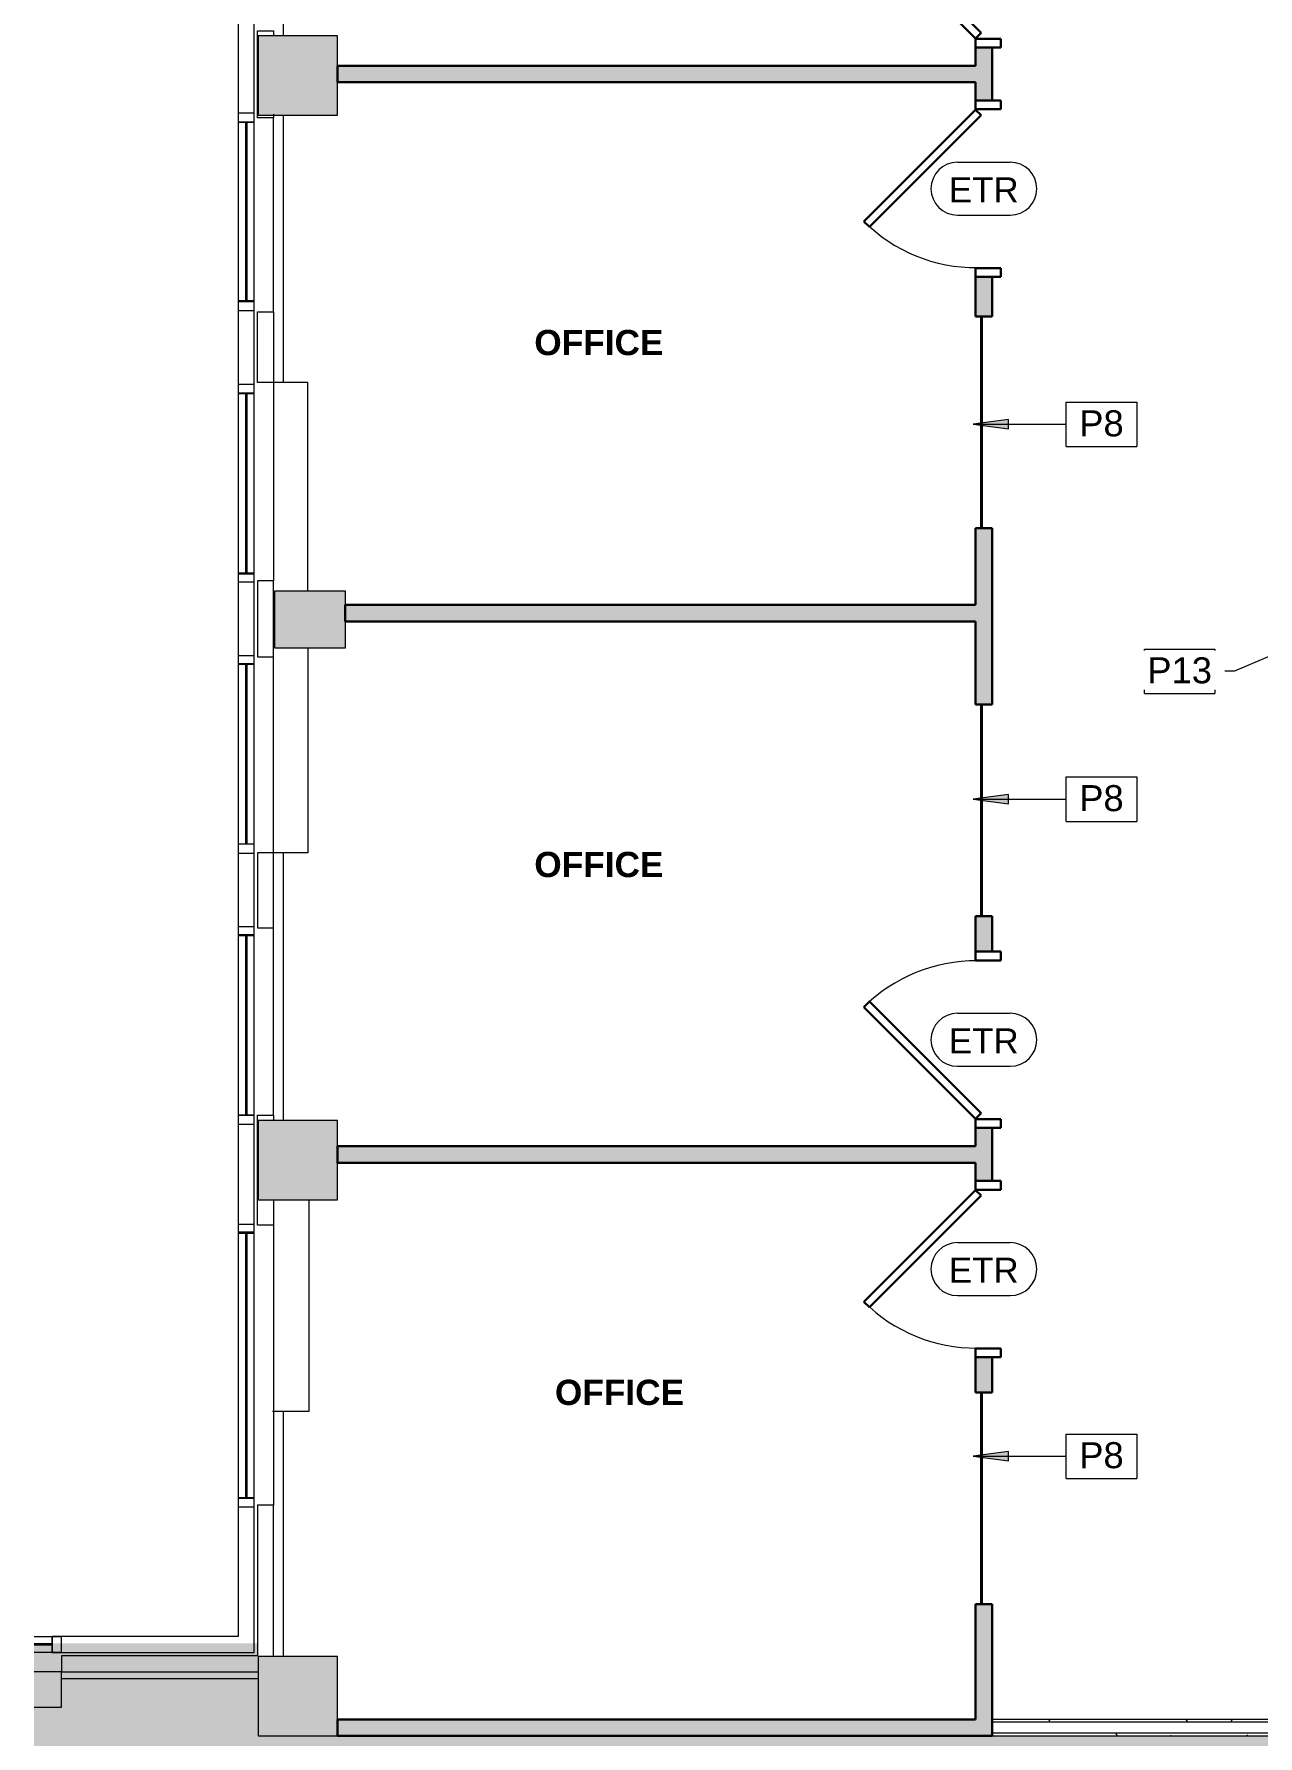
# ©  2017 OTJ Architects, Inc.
# Model space of a CAD drawing. Header units: inches. Extents: x 920 to 3181, y -644 to 1788.
# Drawn here: x 1785.9 to 2063.6, y 870.9 to 1256.9 of the extents above; entities that cross this region are included whole.
import ezdxf

# ---------------------------------------------------------------- set-up
doc = ezdxf.new("R2010")
doc.units = ezdxf.units.IN
doc.header["$MEASUREMENT"] = 0
for name, color, linetype, lineweight in [('4694_52_BB$0$BHT', 7, 'Continuous', 9), ('4694_52_BB$0$BPT', 7, 'Continuous', 9), ('9t floor LINKED_dwg', 8, 'Continuous', 9), ('A-ANNO-KEYN', 231, 'Continuous', 9), ('A-AREA-IDEN', 2, 'Continuous', 9), ('A-DETL-GENF', 92, 'Continuous', 9), ('A-DOOR', 31, 'Continuous', 18), ('A-DOOR-FRAM', 31, 'Continuous', 30), ('A-DOOR-IDEN', 31, 'Continuous', 9), ('A-GLAZ', 151, 'Continuous', 18), ('A-WALL', 113, 'Continuous', 13), ('A-WALL-PATT', 111, 'Continuous', 18), ('I-WALL', 2, 'Continuous', 18)]:
    doc.layers.add(name, color=color, linetype=linetype, lineweight=lineweight)
doc.styles.add('Arial_2', font='arial.ttf', dxfattribs={"height": 5.901198})
doc.styles.add('Swis721 Lt BT_1', font='swissl.ttf', dxfattribs={"height": 5.676425})
doc.styles.add('Swis721 Lt BT_B', font='', dxfattribs={"height": 5.72265})
doc.styles.get('Swis721 Lt BT_B').set_extended_font_data('Swis721 Lt BT', bold=True)
pattern_1 = [(0, (1390.251, 0), (20.48, 5.12), [0.845, -14.515, 0.845, -14.515, -81.92]), (0, (1390.251, 0), (20.48, 5.12), [-30.72, 0.845, -29.875, 0.845, -14.515, -35.84]), (0, (1390.251, 0), (20.48, 5.12), [-76.8, 0.845, -9.395, 0.845, -24.755]), (120, (1397.931, 2.56), (-14.67405, 15.1762), [0.845, -14.515, 0.845, -14.515, -81.92]), (120, (1397.931, 2.56), (-14.67405, 15.1762), [-30.72, 0.845, -29.875, 0.845, -14.515, -35.84]), (120, (1397.931, 2.56), (-14.67405, 15.1762), [-76.8, 0.845, -9.395, 0.845, -24.755]), (240, (1400.491, 12.8), (-5.80595, -20.2962), [0.845, -14.515, 0.845, -14.515, -81.92]), (240, (1400.491, 12.8), (-5.80595, -20.2962), [-30.72, 0.845, -29.875, 0.845, -14.515, -35.84]), (240, (1400.491, 12.8), (-5.80595, -20.2962), [-76.8, 0.845, -9.395, 0.845, -24.755])]

# ---------------------------------------------------------------- blocks, each defined once
blk = doc.blocks.new('9t floor LINKED_dwg-4848483-FIRST FLOOR CONSTRUCTION PLAN')
at = {"layer": '4694_52_BB$0$BHT'}
h = blk.add_hatch(color=256, dxfattribs=at)
h.paths.add_polyline_path([(464.5, 870.94), (464.5, 888.94), (446.5, 888.94), (446.5, 870.94)], flags=0)
h.paths.add_polyline_path([(450.28, 992.5), (464.5, 992.5), (464.5, 1010.5), (446.5, 1010.5), (446.5, 992.5)], flags=0)
h.paths.add_polyline_path([(466.28, 1117.61), (466.28, 1130.61), (450.28, 1130.61), (450.28, 1117.61), (464.5, 1117.61)], flags=0)
h.paths.add_polyline_path([(464.5, 1238.5), (464.5, 1256.5), (446.5, 1256.5), (446.5, 1238.5)], flags=0)
h.paths.add_polyline_path([(450.28, 1364.71), (466.28, 1364.71), (466.28, 1377.71), (450.28, 1377.71)], flags=0)
at = {"layer": '4694_52_BB$0$BPT'}
for p, q in [((452.25, 1256.5), (452.25, 1317.11)), ((464.5, 1249.69), (464.5, 1256.5)), ((445.62, 1236.9), (442, 1236.9)), ((443.69, 1236.9), (443.69, 1196.15)), ((443.94, 1236.9), (443.94, 1196.15)), ((450, 1193.88), (450, 1237.87)), ((452.25, 1177.89), (452.25, 1238.5)), ((445.62, 1196.15), (442, 1196.15)), ((445.62, 1175.4), (442, 1175.4)), ((443.69, 1175.4), (443.69, 1134.65)), ((443.94, 1175.4), (443.94, 1134.65)), ((445.62, 1134.65), (442, 1134.65)), ((445.62, 1113.9), (442, 1113.9)), ((443.69, 1113.9), (443.69, 1073.15)), ((443.94, 1113.9), (443.94, 1073.15)), ((445.62, 1073.15), (442, 1073.15)), ((452.25, 1010.5), (452.25, 1071.17)), ((445.62, 1052.4), (442, 1052.4)), ((443.69, 1052.4), (443.69, 1011.65)), ((443.94, 1052.4), (443.94, 1011.65)), ((445.62, 1011.65), (442, 1011.65)), ((464.5, 1004.69), (464.5, 1010.5)), ((445.62, 984.9), (442, 984.9)), ((443.69, 984.9), (443.69, 924.9)), ((443.94, 984.9), (443.94, 924.9)), ((450, 986.78), (450, 923.29)), ((452.25, 888.94), (452.25, 944.5)), ((445.62, 924.9), (442, 924.9)), ((399.81, 891.81), (395.68, 891.81)), ((399.81, 891.56), (395.68, 891.56)), ((464.5, 874.69), (464.5, 888.94)), ((401.93, 884), (446.5, 884))]:
    blk.add_line(p, q, dxfattribs=at)
at = {"layer": '4694_52_BB$0$BPT', "flags": 128}
for points in [[(445.63, 1236.87), (445.63, 1259.61), (442, 1259.61), (442, 1236.87)], [(442, 1194.15), (445.62, 1194.15), (445.62, 1238.9), (442, 1238.9)], [(445.63, 1175.39), (445.63, 1196.38), (442, 1196.38), (442, 1175.39)], [(446.38, 1177.89), (446.38, 1193.88), (450, 1193.88), (450, 1177.89)], [(442, 1132.65), (445.62, 1132.65), (445.62, 1177.4), (442, 1177.4)], [(445.63, 1114.16), (445.63, 1134.4), (442, 1134.4), (442, 1114.16)], [(446.38, 1132.9), (446.38, 1115.66), (450, 1115.66), (450, 1132.9)], [(442, 1071.15), (445.62, 1071.15), (445.62, 1115.9), (442, 1115.9)], [(442, 1009.65), (445.62, 1009.65), (445.62, 1054.4), (442, 1054.4)], [(442, 922.9), (445.62, 922.9), (445.62, 986.9), (442, 986.9)]]:
    blk.add_lwpolyline(points, close=True, dxfattribs=at)
for points in [[(450, 1238.7), (450, 1237.87), (446.38, 1237.87), (446.38, 1257.61), (450, 1257.61), (450, 1256.7)], [(464.5, 1256.5), (446.5, 1256.5), (446.5, 1238.5), (464.5, 1238.5), (464.5, 1245.94)], [(457.82, 1130.72), (457.82, 1177.89), (450, 1177.89), (450, 1132.9)], [(450.28, 1130.61), (466.28, 1130.61), (466.28, 1127.44)], [(466.28, 1123.69), (466.28, 1117.61), (450.28, 1117.61), (450.28, 1130.61)], [(457.82, 1117.6), (457.82, 1071.17), (450, 1071.17), (450, 1115.66)], [(445.63, 1052.68), (445.63, 1073.17), (442, 1073.17), (442, 1052.68), (445.63, 1052.68)], [(450, 1011.69), (450, 1054.18), (450, 1071.17), (446.38, 1071.17), (446.38, 1054.18), (450, 1054.18)], [(445.63, 985.28), (445.63, 1011.69), (442, 1011.69), (442, 985.28), (445.63, 985.28)], [(450, 992.5), (450, 986.78), (446.38, 986.78), (446.38, 1011.69), (450, 1011.69), (450, 1010.5)], [(464.5, 1010.5), (446.5, 1010.5), (446.5, 992.5), (464.5, 992.5), (464.5, 1000.94)], [(458, 992.5), (458, 944.5), (449.81, 944.5)], [(399.81, 889.87), (445.62, 889.87), (445.62, 924.79), (442, 924.79), (442, 893.49), (399.81, 893.49), (399.81, 889.87), (399.81, 893.49)], [(450, 888.94), (450, 923.29), (446.38, 923.29), (446.38, 889.12), (401.93, 889.12), (401.93, 885.49), (446.5, 885.49)], [(395.68, 893.49), (401.81, 893.49), (401.81, 889.87), (395.68, 889.87)], [(464.5, 888.94), (446.5, 888.94), (446.5, 870.94), (464.5, 870.94)], [(395.68, 877.49), (401.93, 877.49), (401.93, 885.49), (395.68, 885.49)]]:
    blk.add_lwpolyline(points, dxfattribs=at)
blk = doc.blocks.new('Single Flush - OTJ_SOLIDFLUSH_ALUM-4928978-FIRST FLOOR CONSTRUCTION PLAN')
at = {"layer": 'A-DOOR', "color": 8, "lineweight": 30}
for p, q in [((-8.65, -25.96), (16.67, -0.64)), ((17.91, -1.88), (-7.42, -27.2)), ((16.67, -0.64), (17.91, -1.88)), ((-7.42, -27.2), (-8.65, -25.96))]:
    blk.add_line(p, q, dxfattribs=at)
at = {"layer": 'A-DOOR', "lineweight": 9}
blk.add_arc((17.91, -1.88), 35.81, 179.5, 225, dxfattribs=at)
at = {"layer": 'A-DOOR-FRAM', "color": 8}
for p, q in [((-20, 3.87), (-20, -1.88)), ((-20, 3.87), (-18, 3.87)), ((-18, 3.87), (-18, -1.88)), ((18, 3.87), (18, -1.88)), ((18, 3.87), (20, 3.87)), ((20, 3.87), (20, -1.88)), ((-20, -1.88), (-18, -1.88)), ((18, -1.88), (20, -1.88))]:
    blk.add_line(p, q, dxfattribs=at)
blk = doc.blocks.new('Single Flush - OTJ_SOLIDFLUSH_ALUM-4929015-FIRST FLOOR CONSTRUCTION PLAN')
at = {"layer": 'A-DOOR', "color": 8, "lineweight": 30}
for p, q in [((-7.42, 27.2), (-8.65, 25.96)), ((17.91, 1.87), (-7.42, 27.2)), ((-8.65, 25.96), (16.67, 0.64)), ((16.67, 0.64), (17.91, 1.87))]:
    blk.add_line(p, q, dxfattribs=at)
at = {"layer": 'A-DOOR', "lineweight": 9}
blk.add_arc((17.91, 1.87), 35.81, 135, 180.5, dxfattribs=at)
at = {"layer": 'A-DOOR-FRAM', "color": 8}
for p, q in [((-20, -3.87), (-20, 1.87)), ((-20, 1.87), (-18, 1.87)), ((-18, -3.87), (-18, 1.87)), ((18, -3.87), (18, 1.87)), ((18, 1.87), (20, 1.87)), ((20, -3.87), (20, 1.87)), ((-20, -3.87), (-18, -3.87)), ((18, -3.87), (20, -3.87))]:
    blk.add_line(p, q, dxfattribs=at)
blk = doc.blocks.new('Frameless opening with glazing - 48_ x 96_-4931144-FIRST FLOOR CONSTRUCTION PLAN')
at = {"layer": 'A-GLAZ', "lineweight": 40}
blk.add_line((-25.5, -0.5), (22.5, -0.5), dxfattribs=at)
blk = doc.blocks.new('Door Tag - Door Tag-41184-FIRST FLOOR CONSTRUCTION PLAN')
at = {"layer": 'A-DOOR-IDEN'}
for p, q in [((-0.09375, 0.09375), (0.09375, 0.09375)), ((-0.09375, -0.09375), (0.09375, -0.09375))]:
    blk.add_line(p, q, dxfattribs=at)
for centre, start, end in [((-0.09375, 0), 90, 270), ((0.09375, 0), 270, 90)]:
    blk.add_arc(centre, 0.09375, start, end, dxfattribs=at)
blk = doc.blocks.new('Keynote Tag - Keynote Number - Boxed-135510-FIRST FLOOR CONSTRUCTION PLAN')
at = {"layer": 'A-ANNO-KEYN'}
for p, q in [((-0.125, -0.0792), (-0.125, 0.0781)), ((-0.125, 0.0781), (0.125, 0.0781)), ((0.125, 0.0781), (0.125, -0.0792)), ((-0.125, -0.0792), (0.125, -0.0792))]:
    blk.add_line(p, q, dxfattribs=at)

msp = doc.modelspace()

# ---------------------------------------------------------------- hatches: boundary and pattern name
at = {"layer": 'A-ANNO-KEYN'}
for points in [[(1998.95, 1168.38), (2006.95, 1167.32), (2006.95, 1169.43)], [(1998.95, 1083.38), (2006.95, 1082.32), (2006.95, 1084.43)], [(1998.95, 934.38), (2006.95, 933.33), (2006.95, 935.43)]]:
    msp.add_hatch(color=256, dxfattribs=at).paths.add_polyline_path(points, flags=0)
at = {"layer": 'A-DETL-GENF'}
h = msp.add_hatch(color=254, dxfattribs=at)
h.paths.add_polyline_path([(1785.93, 668.23), (2197.5, 668.23), (2197.5, 698.57), (2277.5, 698.57), (2277.5, 705), (2281.5, 705), (2281.5, 668.23), (2613.5, 668.23), (2613.5, 705), (2617.5, 705), (2617.5, 693.07), (2705.5, 693.07), (2705.5, 668.23), (2791.75, 668.23), (2791.75, 682.5), (2815.75, 682.5), (2815.75, 668.23), (3180.85, 668.23), (3180.85, 893.5), (3062.24, 893.5), (3062.24, 1257.87), (3053.5, 1257.87), (3053.52, 1256.51), (3057.74, 1256.51), (3057.74, 1238.51), (3039.74, 1238.51), (3039.74, 1254.12), (2819.5, 1254.12), (2819.5, 1233.5), (2794, 1233.5), (2794, 1254.12), (2606.5, 1254.12), (2606.5, 1237), (2588.5, 1237), (2588.5, 1250.56), (2494.5, 1250.56), (2494.5, 1198.56), (2525.98, 1198.56), (2525.98, 1194.56), (2494.5, 1194.56), (2494.5, 1191.56), (2490.5, 1191.56), (2490.5, 1254.56), (2492.38, 1254.56), (2492.38, 1257.87), (2404.5, 1257.87), (2404.5, 1219), (2392.5, 1219), (2392.5, 1250.56), (2333.53, 1250.56), (2333.53, 1208.56), (2311.53, 1208.56), (2311.53, 1232.56), (2210.5, 1232.56), (2210.5, 1102.56), (2248.5, 1102.56), (2248.5, 1098.56), (2210.5, 1098.56), (2210.5, 1084.56), (2354.5, 1084.56), (2354.5, 1098.56), (2266.5, 1098.56), (2266.5, 1102.56), (2354.5, 1102.56), (2354.5, 1161.64), (2358.5, 1161.64), (2358.5, 1106.56), (2400.5, 1106.56), (2400.5, 1109.59), (2404.5, 1109.59), (2404.5, 1073.1), (2400.5, 1073.1), (2400.5, 1076.56), (2358.5, 1076.56), (2358.5, 1018.56), (2354.5, 1018.56), (2354.5, 1080.56), (2210.5, 1080.56), (2210.5, 946.56), (2248.5, 946.56), (2248.5, 946.31), (2266.5, 946.31), (2266.5, 946.56), (2361.78, 946.56), (2361.78, 970.56), (2400.5, 970.56), (2400.5, 1037.1), (2404.5, 1037.1), (2404.5, 969), (2392.5, 969), (2392.5, 966.56), (2365.78, 966.56), (2365.78, 918.56), (2400.5, 918.56), (2400.5, 950.56), (2404.5, 950.56), (2404.5, 914.56), (2361.78, 914.56), (2361.78, 927.72), (2343.78, 927.72), (2343.78, 914.56), (2281.5, 914.56), (2281.5, 911.3), (2278.88, 911.3), (2278.88, 839.74), (2281.5, 839.74), (2281.5, 833.44), (2278.88, 833.44), (2278.88, 833), (2301.88, 833), (2301.88, 829), (2289.5, 829), (2289.5, 797.44), (2277.5, 797.44), (2277.5, 814.06), (2075.25, 814.06), (2075.25, 870.94), (1836.75, 870.94), (1836.75, 891.94), (1785.93, 891.94), (1785.93, 698.9)], flags=0)
h.paths.add_polyline_path([(2617.5, 668.23), (2661.5, 668.23), (2661.5, 689.07), (2617.5, 689.07)], flags=0)
h.paths.add_polyline_path([(2701.5, 668.23), (2701.5, 689.07), (2665.5, 689.07), (2665.5, 668.23), (2686.66, 668.23)], flags=0)
h.paths.add_polyline_path([(2277.5, 668.23), (2277.5, 694.57), (2201.5, 694.57), (2201.5, 668.23), (2267.4, 668.23)], flags=0)
h.paths.add_polyline_path([(2373.5, 675.14), (2373.5, 705), (2377.5, 705), (2377.5, 675.14)], flags=0)
h.paths.add_polyline_path([(2517.5, 675.14), (2517.5, 705), (2521.5, 705), (2521.5, 675.14)], flags=0)
h.paths.add_polyline_path([(2601.5, 705.44), (2601.5, 709), (2533.5, 709), (2533.5, 705.44), (2517.5, 705.44), (2517.5, 717), (2533.5, 717), (2533.5, 713), (2601.5, 713), (2601.5, 717), (2617.5, 717), (2617.5, 705.44), (2606.5, 705.44)], flags=0)
h.paths.add_polyline_path([(2281.67, 705.44), (2277.5, 705.44), (2277.5, 717), (2293.5, 717), (2293.5, 705.44), (2281.77, 705.44)], flags=0)
h.paths.add_polyline_path([(2373.5, 705.44), (2361.5, 705.44), (2361.5, 713), (2293.5, 713), (2293.5, 717), (2299.38, 717), (2299.38, 789.61), (2281.5, 789.61), (2281.5, 717.44), (2277.5, 717.44), (2277.5, 797), (2281.5, 797), (2281.5, 793.61), (2373.5, 793.61), (2373.5, 815.1), (2349.38, 815.1), (2349.38, 829), (2337.88, 829), (2337.88, 833), (2353.38, 833), (2353.38, 819.1), (2373.5, 819.1), (2373.5, 833), (2377.5, 833), (2377.5, 786.11), (2373.5, 786.11), (2373.5, 789.61), (2303.38, 789.61), (2303.38, 717), (2377.5, 717), (2377.5, 705.44)], flags=0)
h.paths.add_polyline_path([(2617.5, 717.44), (2613.5, 717.44), (2613.5, 821), (2601.5, 821), (2601.5, 833), (2617.5, 833), (2617.5, 758.29)], flags=0)
h.paths.add_polyline_path([(2517.5, 717.44), (2517.5, 744.12), (2521.5, 744.12), (2521.5, 717.44)], flags=0)
h.paths.add_polyline_path([(2377.5, 717.44), (2373.5, 717.44), (2373.5, 744.11), (2377.5, 744.11)], flags=0)
h.paths.add_polyline_path([(2883.25, 746.25), (2883.25, 842.25), (3034, 842.25), (3034, 820.25), (2905.25, 820.25), (2905.25, 746.25)], flags=0)
h.paths.add_polyline_path([(2783.25, 768), (2783.25, 855.02), (2797.25, 855.02), (2797.25, 768), (2791.75, 768)], flags=0)
h.paths.add_polyline_path([(2521.5, 786.11), (2517.5, 786.11), (2517.5, 833), (2533.5, 833), (2533.5, 821), (2521.5, 821), (2521.5, 814.06)], flags=0)
h.paths.add_polyline_path([(3162.74, 869.55), (3149.74, 869.55), (3149.74, 885.5), (3162.74, 885.5), (3162.74, 870)], flags=0)
h.paths.add_polyline_path([(3058, 870), (3038, 870), (3038, 890), (3057.87, 890), (3057.87, 889.13), (3058, 889.13), (3058, 885.5)], flags=0)
h.paths.add_polyline_path([(2281.5, 918.56), (2339.78, 918.56), (2339.78, 931.72), (2361.78, 931.72), (2361.78, 934.56), (2281.5, 934.56), (2281.5, 934.05)], flags=0)
h.paths.add_polyline_path([(2206.5, 934.19), (2277.5, 934.19), (2277.5, 934.56), (2266.5, 934.56), (2266.5, 938.56), (2361.78, 938.56), (2361.78, 942.56), (2210.5, 942.56), (2210.5, 938.56), (2212, 938.56), (2212, 934.56), (2206.5, 934.56)], flags=0)
h.paths.add_polyline_path([(2235.25, 934.56), (2215.75, 934.56), (2215.75, 938.56), (2248.5, 938.56), (2248.5, 934.56)], flags=0)
h.paths.add_polyline_path([(2606.5, 951), (2588.5, 951), (2588.5, 968.56), (2606.5, 968.56), (2606.5, 962.18)], flags=0)
h.paths.add_polyline_path([(2588.5, 969), (2588.5, 1194.56), (2561.98, 1194.56), (2561.98, 1198.56), (2588.5, 1198.56), (2588.5, 1236.56), (2592.5, 1236.56), (2592.5, 969)], flags=0)
h.paths.add_polyline_path([(2206.5, 977.94), (2207.25, 977.94), (2207.25, 1106.37), (2206.5, 1106.37), (2206.5, 1080.56)], flags=0)
h.paths.add_polyline_path([(2819.5, 988), (2794, 988), (2794, 1013.5), (2819.5, 1013.5)], flags=0)
h.paths.add_polyline_path([(3057.74, 992.51), (3039.74, 992.51), (3039.74, 1010.51), (3057.74, 1010.51)], flags=0)
h.paths.add_polyline_path([(2400.5, 1080.56), (2400.5, 1102.56), (2358.5, 1102.56), (2358.5, 1080.56), (2387.98, 1080.56)], flags=0)
h.paths.add_polyline_path([(2206.5, 1110.12), (2207.25, 1110.12), (2207.25, 1254.12), (2206.5, 1254.12), (2206.5, 1145.9)], flags=0)
h.paths.add_polyline_path([(3039.74, 1117.61), (3037.52, 1117.61), (3037.52, 1130.61), (3053.52, 1130.61), (3053.52, 1117.61)], flags=0)
h.paths.add_polyline_path([(2400.5, 1145.59), (2400.5, 1218.56), (2404.5, 1218.56), (2404.5, 1145.59)], flags=0)
h.paths.add_polyline_path([(2315.53, 1212.56), (2329.53, 1212.56), (2329.53, 1250.56), (2266.5, 1250.56), (2266.5, 1243), (2248.5, 1243), (2248.5, 1250.56), (2210.5, 1250.56), (2210.5, 1236.56), (2315.53, 1236.56), (2315.53, 1226.56)], flags=0)
at = {"layer": 'A-WALL-PATT', "lineweight": 9}
h = msp.add_hatch(color=7, dxfattribs=at)
h.paths.add_polyline_path([(2003.25, 870.94), (2003.25, 900.81), (1999.5, 900.81), (1999.5, 870.94)], flags=0)
h.paths.add_polyline_path([(2003.25, 948.81), (2003.25, 956.81), (1999.5, 956.81), (1999.5, 948.81)], flags=0)
h.paths.add_polyline_path([(2003.25, 996.81), (2003.25, 1008.81), (1999.5, 1008.81), (1999.5, 996.81)], flags=0)
h.paths.add_polyline_path([(2003.25, 1048.81), (2003.25, 1056.81), (1999.5, 1056.81), (1999.5, 1048.81)], flags=0)
h.paths.add_polyline_path([(1999.5, 1104.81), (2003.25, 1104.81), (2003.25, 1144.81), (1999.5, 1144.81), (1999.5, 1109.15)], flags=0)
h.paths.add_polyline_path([(2003.25, 1192.81), (2003.25, 1201.81), (1999.5, 1201.81), (1999.5, 1192.81)], flags=0)
h.paths.add_polyline_path([(1999.5, 1241.81), (2003.25, 1241.81), (2003.25, 1253.81), (1999.5, 1253.81), (1999.5, 1245.94)], flags=0)
h.paths.add_polyline_path([(1999.5, 1293.81), (2003.25, 1293.81), (2003.25, 1300.81), (1999.5, 1300.81)], flags=0)
h.paths.add_polyline_path([(2003.25, 1348.81), (2003.25, 1392.81), (1999.5, 1392.81), (1999.5, 1348.81)], flags=0)
h.paths.add_polyline_path([(1999.5, 1440.81), (2003.25, 1440.81), (2003.25, 1447.06), (1999.5, 1447.06)], flags=0)
h.paths.add_polyline_path([(2003.25, 1487.06), (2003.25, 1499.06), (1999.5, 1499.06), (1999.5, 1487.06)], flags=0)
h.paths.add_polyline_path([(2003.25, 1539.06), (2003.25, 1545.81), (1999.5, 1545.81), (1999.5, 1539.06)], flags=0)
h.paths.add_polyline_path([(1999.5, 1593.81), (2003.25, 1593.81), (2003.25, 1617.69), (1999.5, 1617.69), (1999.5, 1613.94)], flags=0)
for points in [[(1960.3, 1245.94), (1999.5, 1245.94), (1999.5, 1249.69), (1854.75, 1249.69), (1854.75, 1245.94)], [(1960.3, 1123.69), (1999.5, 1123.69), (1999.5, 1127.44), (1856.53, 1127.44), (1856.53, 1123.69)], [(1999.5, 1000.94), (1999.5, 1004.69), (1854.75, 1004.69), (1854.75, 1000.94), (1960.3, 1000.94)], [(1999.5, 870.94), (1999.5, 874.69), (1854.75, 874.69), (1854.75, 870.94)]]:
    msp.add_hatch(color=7, dxfattribs=at).paths.add_polyline_path(points, flags=0)
h = msp.add_hatch(dxfattribs=at)
h.set_pattern_fill('FP_6', color=256, style=0, pattern_type=2)
h.set_pattern_definition(pattern_1)
h.paths.add_polyline_path([(2212, 874.06), (2212, 874.69), (2175, 874.69), (2175, 874.06)], flags=0)
h.paths.add_polyline_path([(2003.25, 874.06), (2116, 874.06), (2116, 874.69), (2003.25, 874.69)], flags=0)
h = msp.add_hatch(dxfattribs=at)
h.set_pattern_fill('FP_6', color=256, style=0, pattern_type=2)
h.set_pattern_definition(pattern_1)
h.paths.add_polyline_path([(2175, 870.94), (2212, 870.94), (2212, 871.56), (2175, 871.56)], flags=0)
h.paths.add_polyline_path([(2079, 870.94), (2116, 870.94), (2116, 871.56), (2003.25, 871.56), (2003.25, 870.94), (2075.25, 870.94)], flags=0)

# ---------------------------------------------------------------- linework, layer by layer
at = {"layer": 'A-ANNO-KEYN'}
for p, q in [((2006.95, 1169.43), (1998.95, 1168.38)), ((2006.95, 1167.32), (2006.95, 1169.43)), ((1998.95, 1168.38), (2006.95, 1167.32)), ((1998.95, 1168.38), (2016.64, 1168.38)), ((2016.64, 1168.38), (2020.08, 1168.38)), ((2076.68, 1120.28), (2058.21, 1112.37)), ((2058.21, 1112.37), (2053.81, 1112.37)), ((2006.95, 1084.43), (1998.95, 1083.38)), ((1998.95, 1083.38), (2006.95, 1082.32)), ((1998.95, 1083.38), (2016.64, 1083.38)), ((2006.95, 1082.32), (2006.95, 1084.43)), ((2016.64, 1083.38), (2020.08, 1083.38)), ((2006.95, 935.43), (1998.95, 934.38)), ((1998.95, 934.38), (2006.95, 933.33)), ((1998.95, 934.38), (2016.64, 934.38)), ((2006.95, 933.33), (2006.95, 935.43)), ((2016.64, 934.38), (2020.08, 934.38))]:
    msp.add_line(p, q, dxfattribs=at)
at = {"layer": 'A-WALL', "lineweight": 18}
for p, q in [((2116, 874.06), (2003.25, 874.06)), ((2116, 871.56), (2003.25, 871.56))]:
    msp.add_line(p, q, dxfattribs=at)
at = {"layer": 'I-WALL', "color": 8, "lineweight": 30}
for p, q in [((2003.25, 1253.81), (1999.5, 1253.81)), ((1999.5, 1253.81), (1999.5, 1249.69)), ((2003.25, 1241.81), (2003.25, 1253.81)), ((1999.5, 1249.69), (1854.75, 1249.69)), ((1854.75, 1249.69), (1854.75, 1245.94)), ((1854.75, 1245.94), (1999.5, 1245.94)), ((1999.5, 1245.94), (1999.5, 1241.81)), ((1999.5, 1241.81), (2003.25, 1241.81)), ((2003.25, 1201.81), (1999.5, 1201.81)), ((1999.5, 1201.81), (1999.5, 1192.81)), ((2003.25, 1192.81), (2003.25, 1201.81)), ((1999.5, 1192.81), (2003.25, 1192.81)), ((2003.25, 1144.81), (1999.5, 1144.81)), ((1999.5, 1144.81), (1999.5, 1127.44)), ((2003.25, 1104.81), (2003.25, 1144.81)), ((1999.5, 1127.44), (1856.53, 1127.44)), ((1856.53, 1127.44), (1856.53, 1123.69)), ((1856.53, 1123.69), (1999.5, 1123.69)), ((1999.5, 1123.69), (1999.5, 1104.81)), ((1999.5, 1104.81), (2003.25, 1104.81)), ((2003.25, 1056.81), (1999.5, 1056.81)), ((1999.5, 1056.81), (1999.5, 1048.81)), ((2003.25, 1048.81), (2003.25, 1056.81)), ((1999.5, 1048.81), (2003.25, 1048.81)), ((2003.25, 1008.81), (1999.5, 1008.81)), ((1999.5, 1008.81), (1999.5, 1004.69)), ((2003.25, 996.81), (2003.25, 1008.81)), ((1999.5, 1004.69), (1854.75, 1004.69)), ((1854.75, 1004.69), (1854.75, 1000.94)), ((1854.75, 1000.94), (1999.5, 1000.94)), ((1999.5, 1000.94), (1999.5, 996.81)), ((1999.5, 996.81), (2003.25, 996.81)), ((2003.25, 956.81), (1999.5, 956.81)), ((1999.5, 956.81), (1999.5, 948.81)), ((2003.25, 948.81), (2003.25, 956.81)), ((1999.5, 948.81), (2003.25, 948.81)), ((2003.25, 900.81), (1999.5, 900.81)), ((1999.5, 900.81), (1999.5, 874.69)), ((2003.25, 870.94), (2003.25, 900.81)), ((1999.5, 874.69), (1854.75, 874.69)), ((1854.75, 874.69), (1854.75, 870.94)), ((1854.75, 870.94), (2003.25, 870.94))]:
    msp.add_line(p, q, dxfattribs=at)
at = {"layer": 'I-WALL'}
for p, q in [((2116, 874.69), (2003.25, 874.69)), ((2003.25, 870.94), (2075.25, 870.94))]:
    msp.add_line(p, q, dxfattribs=at)

# ---------------------------------------------------------------- block references
at = {"layer": '9t floor LINKED_dwg', "color": 7}
msp.add_blockref('9t floor LINKED_dwg-4848483-FIRST FLOOR CONSTRUCTION PLAN', (1390.25, 0), dxfattribs=at)
at = {"layer": 'A-ANNO-KEYN', "xscale": 63.99999999999997, "yscale": 63.99999999999997, "zscale": 63.99999999999997}
for p in [(2028.08, 1168.41), (2045.81, 1112.4), (2028.08, 1083.41), (2028.08, 934.41)]:
    msp.add_blockref('Keynote Tag - Keynote Number - Boxed-135510-FIRST FLOOR CONSTRUCTION PLAN', p, dxfattribs=at)
at = {"layer": 'A-DOOR'}
for name, p, rotation in [('Single Flush - OTJ_SOLIDFLUSH_ALUM-4928978-FIRST FLOOR CONSTRUCTION PLAN', (2001.38, 1273.81), 269.9999999999999), ('Single Flush - OTJ_SOLIDFLUSH_ALUM-4929015-FIRST FLOOR CONSTRUCTION PLAN', (2001.38, 1221.81), 89.99999999999991), ('Single Flush - OTJ_SOLIDFLUSH_ALUM-4928978-FIRST FLOOR CONSTRUCTION PLAN', (2001.38, 1028.81), 269.9999999999999), ('Single Flush - OTJ_SOLIDFLUSH_ALUM-4929015-FIRST FLOOR CONSTRUCTION PLAN', (2001.38, 976.81), 89.99999999999991)]:
    msp.add_blockref(name, p, dxfattribs=dict(at, rotation=rotation))
at = {"layer": 'A-DOOR-IDEN', "xscale": 63.99999999999997, "yscale": 63.99999999999997, "zscale": 63.99999999999997}
for p in [(2001.38, 1221.81), (2001.38, 1028.81), (2001.38, 976.81)]:
    msp.add_blockref('Door Tag - Door Tag-41184-FIRST FLOOR CONSTRUCTION PLAN', p, dxfattribs=at)
at = {"layer": 'A-GLAZ', "rotation": 269.9999999999999}
for p in [(2001.38, 1167.31), (2001.38, 1079.31), (2001.38, 923.31)]:
    msp.add_blockref('Frameless opening with glazing - 48_ x 96_-4931144-FIRST FLOOR CONSTRUCTION PLAN', p, dxfattribs=at)

# ---------------------------------------------------------------- texts
at = {"layer": 'A-AREA-IDEN', "char_height": 5.723, "width": 33.048, "attachment_point": 2, "line_spacing_factor": 0.998538, "style": 'Swis721 Lt BT_B'}
for insert in [(1914.06, 1189.78), (1914.06, 1071.42), (1918.74, 951.72)]:
    msp.add_mtext('OFFICE', dxfattribs=dict(at, insert=insert))
at = {"layer": 'A-DOOR-IDEN', "char_height": 5.676, "width": 16.92, "attachment_point": 2, "line_spacing_factor": 1.00667, "style": 'Swis721 Lt BT_1'}
for insert in [(2001.35, 1224.39), (2001.35, 1031.39), (2001.35, 979.39)]:
    msp.add_mtext('ETR', dxfattribs=dict(at, insert=insert))

# ---------------------------------------------------------------- next in the draw order: texts
at = {"layer": 'A-ANNO-KEYN', "char_height": 5.901, "attachment_point": 2, "line_spacing_factor": 0.938532, "style": 'Arial_2', "bg_fill": 3, "box_fill_scale": 1.25, "bg_fill_color": 0, "bg_fill_transparency": 0}
for s, insert, width in [('P8', (2028.06, 1171.55), 12.024), ('P13', (2045.79, 1115.54), 17.496), ('P8', (2028.06, 1086.55), 12.024), ('P8', (2028.06, 937.56), 12.024)]:
    msp.add_mtext(s, dxfattribs=dict(at, insert=insert, width=width))

doc.saveas('drawing.dxf')
